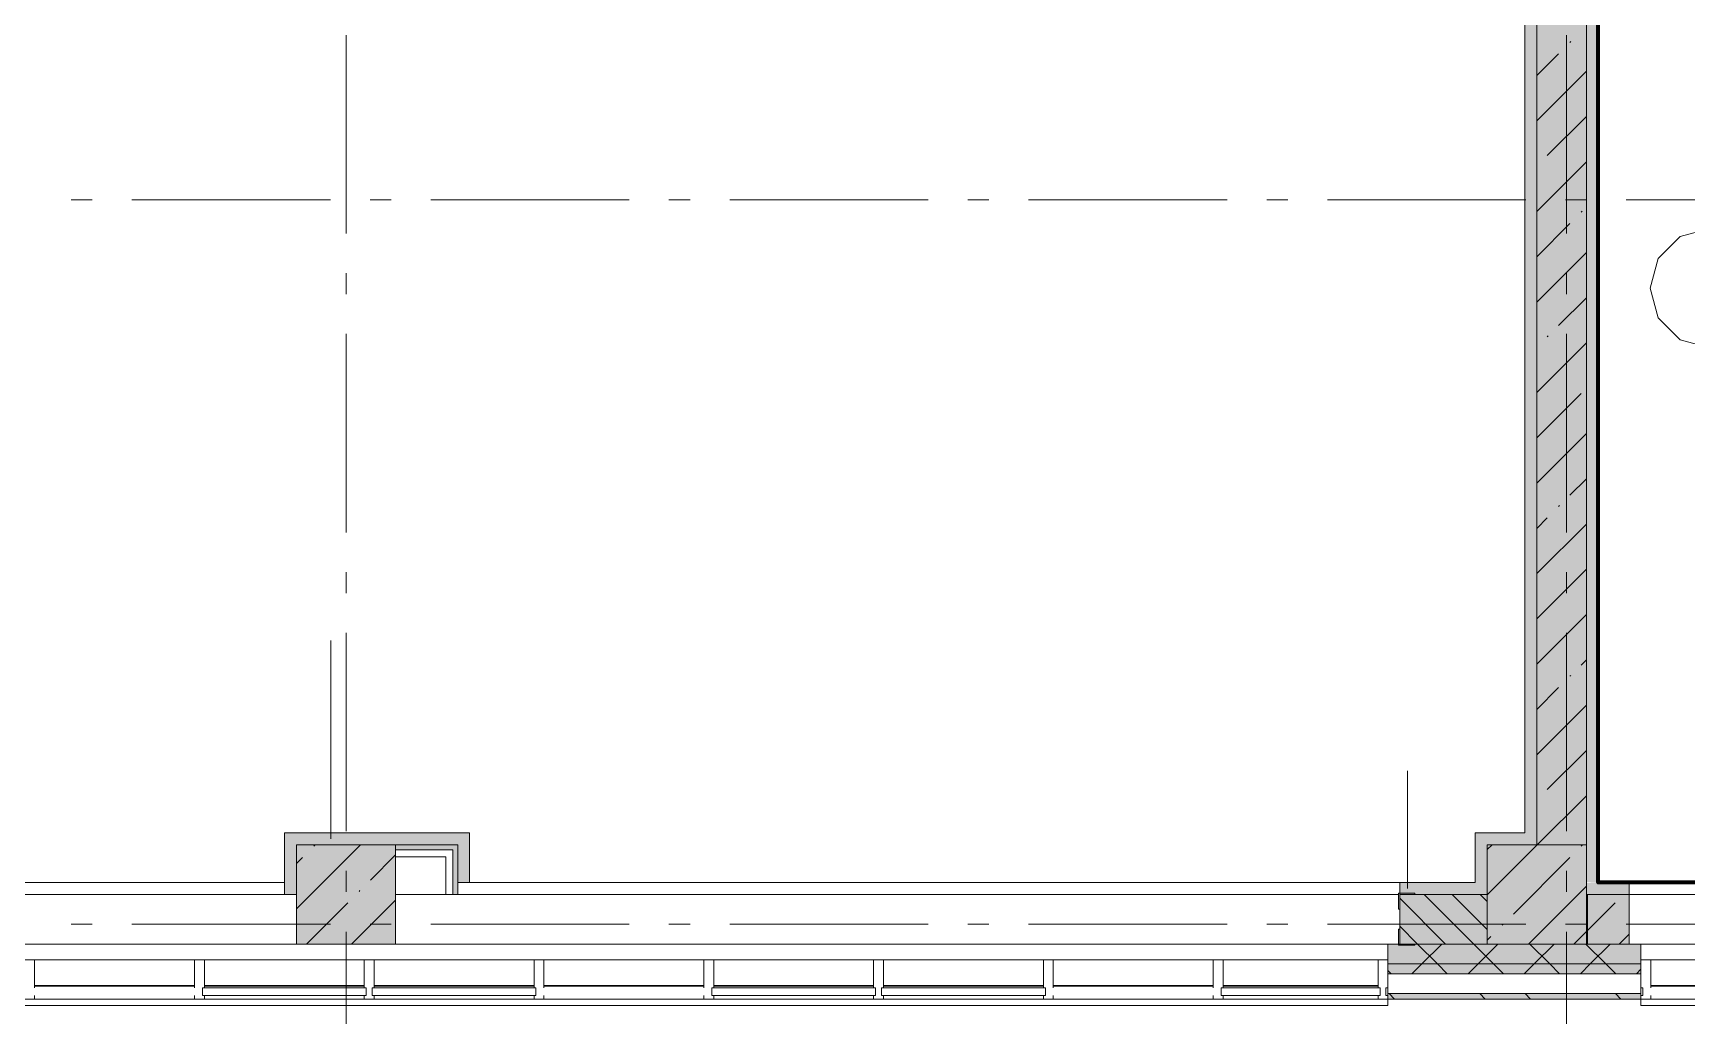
# Model space of a CAD drawing. Header units: millimetres. Extents: x -537608 to 253996, y -217170 to 186033.
# Drawn here: x -292338 to -284005, y -56663 to -51711 of the extents above; entities that cross this region are included whole.
import ezdxf

# ---------------------------------------------------------------- set-up
doc = ezdxf.new("R2010")
doc.units = ezdxf.units.MM
doc.layers.add('16) Лак 1.6м', color=160, linetype='Continuous', lineweight=90)
doc.layers.add('PDF _Геометрия', color=7, linetype='Continuous')
doc.layers.add('PDF _Сплошная заливка', color=7, linetype='Continuous', true_color=0xffffff)

msp = doc.modelspace()

# ---------------------------------------------------------------- hatches: boundary and pattern name
at = {"layer": 'PDF _Сплошная заливка', "transparency": 33554559}
for points in [[(-284511.354, -55800.6713), (-284511.354, -48300.6672), (-284761.353, -48300.6672), (-284761.353, -55800.6713), (-284520.0993, -55800.6713)], [(-291011.3559, -56300.6691), (-290511.3559, -56300.6691), (-290511.3559, -55800.6713), (-291011.3559, -55800.6713), (-291011.3559, -55992.5727)], [(-284511.354, -56300.6691), (-284511.354, -55800.6713), (-285011.354, -55800.6713), (-285011.354, -56300.6691), (-284549.2675, -56300.6691)]]:
    msp.add_hatch(color=256, dxfattribs=at).paths.add_polyline_path(points)
at = {"layer": 'PDF _Сплошная заливка', "true_color": 0x56bc34, "transparency": 33554559}
msp.add_hatch(color=85, dxfattribs=at).paths.add_polyline_path([(-284511.354, -55990.6695), (-284451.3533, -55990.6695), (-284451.3533, -48550.6683), (-284511.354, -48550.6683), (-284511.354, -55800.6713)])
at = {"layer": 'PDF _Сплошная заливка', "true_color": 0xff7d7d, "transparency": 33554559}
for points in [[(-290198.3616, -55800.6713), (-290198.3616, -55740.6684), (-291071.3545, -55740.6684), (-291071.3545, -55800.6713), (-290415.1124, -55800.6713)], [(-284821.3536, -55800.6713), (-284821.3536, -55740.6684), (-285071.3547, -55740.6684), (-285071.3547, -55800.6713), (-285011.354, -55800.6713)], [(-285071.3547, -56050.668), (-285071.3547, -55990.6695), (-285451.3533, -55992.5727), (-285451.3533, -56050.668), (-285387.2447, -56050.668)]]:
    msp.add_hatch(color=11, dxfattribs=at).paths.add_polyline_path(points)
at = {"layer": 'PDF _Сплошная заливка', "true_color": 0x77b143, "transparency": 33554559}
for points in [[(-290223.3617, -55825.6714), (-290198.3616, -55825.6714), (-290198.3616, -55800.6713), (-290511.3559, -55800.6713), (-290511.3559, -55825.6714), (-290415.1124, -55825.6714)], [(-290223.3617, -56050.668), (-290198.3616, -56050.668), (-290198.3616, -55825.6714), (-290223.3617, -55825.6714), (-290223.3617, -55992.5727)]]:
    msp.add_hatch(color=75, dxfattribs=at).paths.add_polyline_path(points)
at = {"layer": 'PDF _Сплошная заливка', "true_color": 0x56bc34, "transparency": 33554559}
h = msp.add_hatch(color=85, dxfattribs=at)
h.paths.add_polyline_path([(-277845.4411, -56050.668), (-277191.352, -56050.668), (-277191.352, -55990.6695), (-283326.3528, -55990.6695), (-283326.3528, -56050.668), (-279521.3977, -56050.668)], flags=0)
h.paths.add_polyline_path([(-284506.3527, -56050.668), (-284296.3535, -56050.668), (-284296.3535, -55990.6695), (-284511.354, -55992.5727), (-284511.354, -56050.668)], flags=0)
at = {"layer": 'PDF _Сплошная заливка', "transparency": 33554559}
h = msp.add_hatch(color=256, dxfattribs=at)
h.paths.add_polyline_path([(-285451.3533, -56300.6691), (-285011.354, -56300.6691), (-285011.354, -56050.668), (-285451.3533, -56050.668)], flags=0)
h.paths.add_polyline_path([(-294061.3539, -56300.6691), (-294011.358, -56300.6691), (-294011.358, -56050.668), (-294061.3539, -56050.668), (-294061.3539, -56181.7744)], flags=0)
h.paths.add_polyline_path([(-294766.1839, -56300.6691), (-294561.356, -56300.6691), (-294561.356, -56050.668), (-294766.1839, -56050.668)], flags=0)
h.paths.add_polyline_path([(-293511.3558, -56300.6691), (-293271.3553, -56300.6691), (-293271.3553, -56050.668), (-293511.3558, -56050.668), (-293511.3558, -56088.9949)], flags=0)
h.paths.add_polyline_path([(-294950.9073, -56300.6691), (-294801.1822, -56300.6691), (-294801.1822, -56050.668), (-294950.9073, -56052.4679)], flags=0)
h.paths.add_polyline_path([(-296770.9073, -56300.6691), (-296770.9073, -56052.4679), (-297061.3581, -56052.4679), (-297061.3581, -56300.6691)], flags=0)
h.paths.add_polyline_path([(-297950.9115, -56300.6691), (-297561.3559, -56300.6691), (-297561.3559, -56050.668), (-297950.9115, -56050.668)], flags=0)
h.paths.add_polyline_path([(-299770.9115, -56300.6691), (-299770.9115, -56050.668), (-300950.9115, -56050.668), (-300950.9115, -56300.6691), (-300051.8592, -56300.6691)], flags=0)
h.paths.add_polyline_path([(-302770.9114, -56300.6691), (-302770.9114, -56050.668), (-303061.3579, -56050.668), (-303061.3579, -56300.6691), (-302984.786, -56300.6691)], flags=0)
h.paths.add_polyline_path([(-303561.3601, -56300.6691), (-303561.3601, -56050.668), (-303950.9114, -56050.668), (-303950.9114, -56300.6691), (-303822.7632, -56300.6691)], flags=0)
h.paths.add_polyline_path([(-308850.6309, -56300.6691), (-308770.9112, -56300.6691), (-308770.9112, -56050.668), (-309950.9112, -56050.668), (-309950.9112, -56300.6691), (-309688.6081, -56300.6691)], flags=0)
h.paths.add_polyline_path([(-306950.9113, -56300.6691), (-306786.3609, -56300.6691), (-306786.3609, -56050.668), (-306950.9113, -56050.668)], flags=0)
h.paths.add_polyline_path([(-305770.9113, -56300.6691), (-305770.9113, -56050.668), (-306061.3579, -56050.668), (-306061.3579, -56300.6691), (-305917.7084, -56300.6691)], flags=0)
h.paths.add_polyline_path([(-306561.36, -56300.6691), (-306561.36, -56050.668), (-306751.3582, -56050.668), (-306751.3582, -56300.6691)], flags=0)
h.paths.add_polyline_path([(-312621.5305, -56300.6691), (-312561.3598, -56300.6691), (-312561.3598, -56050.668), (-312747.3621, -56050.668), (-312747.3621, -56300.6691)], flags=0)
h.paths.add_polyline_path([(-312782.3605, -56300.6691), (-312782.3605, -56050.668), (-312950.911, -56050.668), (-312950.911, -56300.6691)], flags=0)
h.paths.add_polyline_path([(-312061.362, -56300.6691), (-311770.9112, -56300.6691), (-311770.9112, -56050.668), (-312061.362, -56050.668), (-312061.362, -56111.3771)], flags=0)
h.paths.add_polyline_path([(-315061.3619, -56300.6691), (-314770.9154, -56300.6691), (-314770.9154, -56050.668), (-315061.3619, -56050.668)], flags=0)
h.paths.add_polyline_path([(-315782.3604, -56300.6691), (-315782.3604, -56050.668), (-315950.9152, -56050.668), (-315950.9152, -56300.6691)], flags=0)
h.paths.add_polyline_path([(-317770.9153, -56300.6691), (-317770.9153, -56050.668), (-318950.9151, -56050.668), (-318950.9151, -56300.6691), (-318068.389, -56300.6691)], flags=0)
h.paths.add_polyline_path([(-315747.3621, -56300.6691), (-315561.3597, -56300.6691), (-315561.3597, -56050.668), (-315747.3621, -56050.668)], flags=0)
h.paths.add_polyline_path([(-321951.5351, -56300.6691), (-321561.3638, -56300.6691), (-321561.3638, -56050.668), (-321951.5351, -56050.668)], flags=0)
h.paths.add_polyline_path([(-321061.3616, -56300.6691), (-320770.9152, -56300.6691), (-320770.9152, -56050.668), (-321061.3616, -56050.668), (-321061.3616, -56215.2872)], flags=0)
h.paths.add_polyline_path([(-328250.9162, -56300.6691), (-328111.3659, -56300.6691), (-328111.3659, -56050.668), (-328250.9162, -56050.668)], flags=0)
h.paths.add_polyline_path([(-327561.3636, -56300.6691), (-327561.3636, -56050.668), (-327611.3638, -56050.668), (-327611.3638, -56300.6691)], flags=0)
h.paths.add_polyline_path([(-323771.5351, -56300.6691), (-323771.5351, -56050.668), (-324061.3615, -56050.668), (-324061.3615, -56300.6691), (-323934.2382, -56300.6691)], flags=0)
h.paths.add_polyline_path([(-327061.3657, -56300.6691), (-326770.915, -56300.6691), (-326770.915, -56050.668), (-327061.3657, -56050.668), (-327061.3657, -56248.8217)], flags=0)
h.paths.add_polyline_path([(-324950.9149, -56300.6691), (-324561.3637, -56300.6691), (-324561.3637, -56050.668), (-324950.9149, -56050.668)], flags=0)
h.paths.add_polyline_path([(-333151.992, -56300.6691), (-333070.9204, -56300.6691), (-333070.9204, -56050.668), (-334250.9203, -56050.668), (-334250.9203, -56300.6691), (-333989.9736, -56300.6691)], flags=0)
h.paths.add_polyline_path([(-330070.9161, -56300.6691), (-330070.9161, -56050.668), (-330611.368, -56050.668), (-330611.368, -56300.6691), (-330219.0739, -56300.6691)], flags=0)
h.paths.add_polyline_path([(-331111.3615, -56300.6691), (-331111.3615, -56050.668), (-331250.9161, -56050.668), (-331250.9161, -56300.6691)], flags=0)
h.paths.add_polyline_path([(-336503.9096, -56300.6691), (-336070.916, -56300.6691), (-336070.916, -56050.668), (-336611.3678, -56050.668), (-336611.3678, -56300.6691)], flags=0)
h.paths.add_polyline_path([(-337250.9159, -56300.6691), (-337111.3699, -56300.6691), (-337111.3699, -56050.668), (-337250.9159, -56050.668)], flags=0)
h.paths.add_polyline_path([(-340250.9201, -56300.6691), (-340111.3655, -56300.6691), (-340111.3655, -56050.668), (-340250.9201, -56050.668)], flags=0)
h.paths.add_polyline_path([(-339611.3634, -56300.6691), (-339070.9202, -56300.6691), (-339070.9202, -56050.668), (-339611.3634, -56050.668), (-339611.3634, -56116.204)], flags=0)
h.paths.add_polyline_path([(-342070.9158, -56300.6691), (-342070.9158, -56050.668), (-343250.9243, -56050.668), (-343250.9243, -56300.6691), (-342369.7545, -56300.6691)], flags=0)
h.paths.add_polyline_path([(-346250.9198, -56300.6691), (-346111.3654, -56300.6691), (-346111.3654, -56050.668), (-346250.9198, -56050.668)], flags=0)
h.paths.add_polyline_path([(-345070.92, -56300.6691), (-345070.92, -56050.668), (-345611.3719, -56050.668), (-345611.3719, -56300.6691), (-345302.6812, -56300.6691)], flags=0)
h.paths.add_polyline_path([(-352188.8715, -56300.6691), (-351511.3712, -56300.6691), (-351511.3712, -56050.668), (-352188.8715, -56050.668)], flags=0)
h.paths.add_polyline_path([(-351011.3691, -56300.6691), (-351010.9213, -56300.6691), (-351011.3691, -56300.484)], flags=0)
h.paths.add_polyline_path([(-348070.9242, -56300.6691), (-348070.9242, -56050.668), (-348611.3675, -56050.668), (-348611.3675, -56300.6691), (-348235.5994, -56300.6691)], flags=0)
h.paths.add_polyline_path([(-349190.9256, -56300.6691), (-349111.3696, -56300.6691), (-349111.3696, -56050.668), (-349190.9256, -56050.668)], flags=0)
h.paths.add_polyline_path([(-355777.4074, -56300.6691), (-355511.3711, -56300.6691), (-355511.3711, -56050.668), (-358523.5266, -56050.668), (-358523.5266, -56300.6691), (-356196.3895, -56300.6691)], flags=0)
h.paths.add_polyline_path([(-354851.7403, -56300.6691), (-354851.7403, -56050.668), (-355011.369, -56050.668), (-355011.369, -56300.6691), (-354939.4258, -56300.6691)], flags=0)
h.paths.add_polyline_path([(-354816.7418, -56300.6691), (-353188.8672, -56300.6691), (-353188.8672, -56050.668), (-354816.7418, -56050.668)], flags=0)
h.paths.add_polyline_path([(-359878.6133, -56300.6691), (-359523.5309, -56300.6691), (-359523.5309, -56050.668), (-359878.6133, -56050.668)], flags=0)
h.paths.add_polyline_path([(-359967.2978, -56300.6691), (-359913.6118, -56300.6691), (-359913.6118, -56050.668), (-360111.3735, -56050.668), (-360111.3735, -56300.6691)], flags=0)
h = msp.add_hatch(color=256, dxfattribs=at)
h.paths.add_polyline_path([(-277007.4638, -56300.6691), (-276911.3516, -56300.6691), (-276911.3516, -56050.668), (-283326.3528, -56050.668), (-283326.3528, -56300.6691), (-277845.4411, -56300.6691)], flags=0)
h.paths.add_polyline_path([(-284506.3527, -56300.6691), (-284296.3535, -56300.6691), (-284296.3535, -56050.668), (-284506.3527, -56050.668)], flags=0)
h = msp.add_hatch(color=256, dxfattribs=at)
h.paths.add_polyline_path([(-264661.3483, -56400.6696), (-264661.3483, -56300.6691), (-273846.0871, -56300.6691), (-273846.0871, -56400.6696), (-265161.3488, -56400.6696)], flags=0)
h.paths.add_polyline_path([(-276169.4866, -56400.6696), (-275546.0879, -56400.6696), (-275546.0879, -56300.6691), (-283386.3535, -56300.6691), (-283386.3535, -56400.6696), (-277007.4638, -56400.6696)], flags=0)
h.paths.add_polyline_path([(-284236.3529, -56400.6696), (-284236.3529, -56300.6691), (-285511.354, -56300.6691), (-285511.354, -56400.6696), (-284511.354, -56400.6696)], flags=0)
h.paths.add_polyline_path([(-293211.3567, -56400.6696), (-293211.3567, -56300.6691), (-295011.358, -56300.6691), (-295011.358, -56400.6696), (-293348.0371, -56400.6696)], flags=0)
h.paths.add_polyline_path([(-297956.914, -56400.6696), (-296711.3566, -56400.6696), (-296711.3566, -56300.6691), (-298011.3579, -56300.6691), (-298011.3579, -56400.6696)], flags=0)
h.paths.add_polyline_path([(-300889.8407, -56400.6696), (-299711.3565, -56400.6696), (-299711.3565, -56300.6691), (-301011.3578, -56300.6691), (-301011.3578, -56400.6696)], flags=0)
h.paths.add_polyline_path([(-302711.3564, -56400.6696), (-302711.3564, -56300.6691), (-304011.3577, -56300.6691), (-304011.3577, -56400.6696), (-302984.786, -56400.6696)], flags=0)
h.paths.add_polyline_path([(-307011.3576, -56400.6696), (-305711.3606, -56400.6696), (-305711.3606, -56300.6691), (-307011.3576, -56300.6691), (-307011.3576, -56348.5637)], flags=0)
h.paths.add_polyline_path([(-311783.5533, -56400.6696), (-311711.3604, -56400.6696), (-311711.3604, -56300.6691), (-313011.3617, -56300.6691), (-313011.3617, -56400.6696), (-312202.5441, -56400.6696)], flags=0)
h.paths.add_polyline_path([(-308850.6309, -56400.6696), (-308711.3605, -56400.6696), (-308711.3605, -56300.6691), (-310011.3618, -56300.6691), (-310011.3618, -56400.6696), (-309688.6081, -56400.6696)], flags=0)
h.paths.add_polyline_path([(-314716.4758, -56400.6696), (-314711.3604, -56400.6696), (-314711.3604, -56300.6691), (-316011.3616, -56300.6691), (-316011.3616, -56400.6696), (-315554.4573, -56400.6696)], flags=0)
h.paths.add_polyline_path([(-318068.389, -56400.6696), (-317711.3603, -56400.6696), (-317711.3603, -56300.6691), (-319011.3615, -56300.6691), (-319011.3615, -56400.6696), (-318906.3662, -56400.6696)], flags=0)
h.paths.add_polyline_path([(-322011.3614, -56400.6696), (-320711.3602, -56400.6696), (-320711.3602, -56300.6691), (-322011.3614, -56300.6691), (-322011.3614, -56348.5637)], flags=0)
h.paths.add_polyline_path([(-324772.2154, -56400.6696), (-323711.3644, -56400.6696), (-323711.3644, -56300.6691), (-325011.3613, -56300.6691), (-325011.3613, -56400.6696)], flags=0)
h.paths.add_polyline_path([(-326867.1607, -56400.6696), (-326711.3643, -56400.6696), (-326711.3643, -56300.6691), (-328311.3625, -56300.6691), (-328311.3625, -56400.6696), (-327286.1471, -56400.6696)], flags=0)
h.paths.add_polyline_path([(-330219.0739, -56400.6696), (-330011.3654, -56400.6696), (-330011.3654, -56300.6691), (-331311.3624, -56300.6691), (-331311.3624, -56400.6696), (-330638.0647, -56400.6696)], flags=0)
h.paths.add_polyline_path([(-333011.361, -56400.6696), (-333011.361, -56300.6691), (-334311.3666, -56300.6691), (-334311.3666, -56400.6696), (-333151.992, -56400.6696)], flags=0)
h.paths.add_polyline_path([(-336084.9188, -56400.6696), (-336011.3653, -56400.6696), (-336011.3653, -56300.6691), (-337111.3699, -56300.6691), (-337111.3699, -56400.6696), (-336503.9096, -56400.6696)], flags=0)
h.paths.add_polyline_path([(-339017.8456, -56400.6696), (-339011.3695, -56400.6696), (-339011.3695, -56300.6691), (-340311.3664, -56300.6691), (-340311.3664, -56400.6696), (-339436.8277, -56400.6696)], flags=0)
h.paths.add_polyline_path([(-343207.736, -56400.6696), (-342011.3651, -56400.6696), (-342011.3651, -56300.6691), (-343311.3706, -56300.6691), (-343311.3706, -56400.6696)], flags=0)
h.paths.add_polyline_path([(-345011.3693, -56400.6696), (-345011.3693, -56300.6691), (-346311.3662, -56300.6691), (-346311.3662, -56400.6696), (-345302.6812, -56400.6696)], flags=0)
h.paths.add_polyline_path([(-348011.3649, -56400.6696), (-348011.3649, -56300.6691), (-349251.3719, -56300.6691), (-349251.3719, -56400.6696), (-348235.5994, -56400.6696)], flags=0)
h.paths.add_polyline_path([(-354520.435, -56400.6696), (-353126.3712, -56400.6696), (-353126.3712, -56300.6691), (-358586.0311, -56300.6691), (-358586.0311, -56400.6696), (-354939.4258, -56400.6696)], flags=0)
h.paths.add_polyline_path([(-352251.3675, -56400.6696), (-350951.3705, -56400.6696), (-350951.3705, -56300.6691), (-352251.3675, -56300.6691), (-352251.3675, -56348.5637)], flags=0)
h.paths.add_polyline_path([(-359548.307, -56400.6696), (-359461.0349, -56400.6696), (-359461.0349, -56300.6691), (-368461.3748, -56300.6691), (-368461.3748, -56400.6696), (-359967.2978, -56400.6696)], flags=0)
h = msp.add_hatch(color=256, dxfattribs=at)
h.paths.add_polyline_path([(-264661.3483, -56450.6697), (-264561.3495, -56450.6697), (-264561.3495, -56400.6696), (-273846.0871, -56400.6696), (-273846.0871, -56450.6697), (-265275.7708, -56450.6697)], flags=0)
h.paths.add_polyline_path([(-276169.4866, -56450.6697), (-275546.0879, -56450.6697), (-275546.0879, -56400.6696), (-283386.3535, -56400.6696), (-283386.3535, -56450.6697), (-277007.4638, -56450.6697)], flags=0)
h.paths.add_polyline_path([(-284236.3529, -56450.6697), (-284236.3529, -56400.6696), (-285511.354, -56400.6696), (-285511.354, -56450.6697), (-284549.2675, -56450.6697)], flags=0)
h.paths.add_polyline_path([(-293767.0235, -56450.6697), (-293211.3567, -56450.6697), (-293211.3567, -56400.6696), (-295011.358, -56400.6696), (-295011.358, -56450.6697), (-294605.0051, -56450.6697)], flags=0)
h.paths.add_polyline_path([(-298011.3579, -56450.6697), (-296711.3566, -56450.6697), (-296711.3566, -56400.6696), (-298011.3579, -56400.6696)], flags=0)
h.paths.add_polyline_path([(-300051.8592, -56450.6697), (-299711.3565, -56450.6697), (-299711.3565, -56400.6696), (-301011.3578, -56400.6696), (-301011.3578, -56450.6697), (-300470.8499, -56450.6697)], flags=0)
h.paths.add_polyline_path([(-302711.3564, -56450.6697), (-302711.3564, -56400.6696), (-304011.3577, -56400.6696), (-304011.3577, -56450.6697), (-302984.786, -56450.6697)], flags=0)
h.paths.add_polyline_path([(-305711.3606, -56450.6697), (-305711.3606, -56400.6696), (-307011.3576, -56400.6696), (-307011.3576, -56450.6697), (-305917.7084, -56450.6697)], flags=0)
h.paths.add_polyline_path([(-308711.3605, -56450.6697), (-308711.3605, -56400.6696), (-310011.3618, -56400.6696), (-310011.3618, -56450.6697), (-308850.6309, -56450.6697)], flags=0)
h.paths.add_polyline_path([(-312202.5441, -56450.6697), (-311711.3604, -56450.6697), (-311711.3604, -56400.6696), (-313011.3617, -56400.6696), (-313011.3617, -56450.6697), (-312621.5305, -56450.6697)], flags=0)
h.paths.add_polyline_path([(-314716.4758, -56450.6697), (-314711.3604, -56450.6697), (-314711.3604, -56400.6696), (-316011.3616, -56400.6696), (-316011.3616, -56450.6697), (-315554.4573, -56450.6697)], flags=0)
h.paths.add_polyline_path([(-318068.389, -56450.6697), (-317711.3603, -56450.6697), (-317711.3603, -56400.6696), (-319011.3615, -56400.6696), (-319011.3615, -56450.6697), (-318906.3662, -56450.6697)], flags=0)
h.paths.add_polyline_path([(-321001.3114, -56450.6697), (-320711.3602, -56450.6697), (-320711.3602, -56400.6696), (-322011.3614, -56400.6696), (-322011.3614, -56450.6697), (-321420.3022, -56450.6697)], flags=0)
h.paths.add_polyline_path([(-323934.2382, -56450.6697), (-323711.3644, -56450.6697), (-323711.3644, -56400.6696), (-325011.3613, -56400.6696), (-325011.3613, -56450.6697), (-324772.2154, -56450.6697)], flags=0)
h.paths.add_polyline_path([(-327286.1471, -56450.6697), (-326711.3643, -56450.6697), (-326711.3643, -56400.6696), (-328311.3625, -56400.6696), (-328311.3625, -56450.6697), (-328124.1287, -56450.6697)], flags=0)
h.paths.add_polyline_path([(-331311.3624, -56450.6697), (-330011.3654, -56450.6697), (-330011.3654, -56400.6696), (-331311.3624, -56400.6696)], flags=0)
h.paths.add_polyline_path([(-334311.3666, -56450.6697), (-333011.361, -56450.6697), (-333011.361, -56400.6696), (-334311.3666, -56400.6696)], flags=0)
h.paths.add_polyline_path([(-336922.9003, -56450.6697), (-336011.3653, -56450.6697), (-336011.3653, -56400.6696), (-337111.3699, -56400.6696), (-337111.3699, -56450.6697)], flags=0)
h.paths.add_polyline_path([(-339436.8277, -56450.6697), (-339011.3695, -56450.6697), (-339011.3695, -56400.6696), (-340311.3664, -56400.6696), (-340311.3664, -56450.6697), (-339855.8185, -56450.6697)], flags=0)
h.paths.add_polyline_path([(-342369.7545, -56450.6697), (-342011.3651, -56450.6697), (-342011.3651, -56400.6696), (-343311.3706, -56400.6696), (-343311.3706, -56450.6697), (-343207.736, -56450.6697)], flags=0)
h.paths.add_polyline_path([(-345011.3693, -56450.6697), (-345011.3693, -56400.6696), (-346311.3662, -56400.6696), (-346311.3662, -56450.6697), (-345302.6812, -56450.6697)], flags=0)
h.paths.add_polyline_path([(-348011.3649, -56450.6697), (-348011.3649, -56400.6696), (-349251.3719, -56400.6696), (-349251.3719, -56450.6697), (-348235.5994, -56450.6697)], flags=0)
h.paths.add_polyline_path([(-352251.3675, -56450.6697), (-350951.3705, -56450.6697), (-350951.3705, -56400.6696), (-352251.3675, -56400.6696)], flags=0)
h.paths.add_polyline_path([(-353126.3712, -56450.6697), (-353126.3712, -56400.6696), (-358586.0311, -56400.6696), (-358586.0311, -56450.6697), (-353263.4714, -56450.6697)], flags=0)
h.paths.add_polyline_path([(-360805.2708, -56450.6697), (-359461.0349, -56450.6697), (-359461.0349, -56400.6696), (-368511.375, -56400.6696), (-368511.375, -56450.6697), (-361643.2523, -56450.6697)], flags=0)
h = msp.add_hatch(color=256, dxfattribs=at)
h.paths.add_polyline_path([(-265275.7708, -56577.6682), (-264411.3488, -56577.6682), (-264411.3488, -56550.6701), (-273846.0871, -56550.6701), (-273846.0871, -56577.6682), (-266113.7491, -56577.6682)], flags=0)
h.paths.add_polyline_path([(-276169.4866, -56577.6682), (-275546.0879, -56577.6682), (-275546.0879, -56550.6701), (-283386.3535, -56550.6701), (-283386.3535, -56577.6682), (-277007.4638, -56577.6682)], flags=0)
h.paths.add_polyline_path([(-284236.3529, -56577.6682), (-284236.3529, -56550.6701), (-285511.354, -56550.6701), (-285511.354, -56577.6682), (-284549.2675, -56577.6682)], flags=0)
h.paths.add_polyline_path([(-293211.3567, -56577.6682), (-293211.3567, -56550.6701), (-295011.358, -56550.6701), (-295011.358, -56577.6682), (-293348.0371, -56577.6682)], flags=0)
h.paths.add_polyline_path([(-297956.914, -56577.6682), (-296711.3566, -56577.6682), (-296711.3566, -56550.6701), (-298011.3579, -56550.6701), (-298011.3579, -56577.6682)], flags=0)
h.paths.add_polyline_path([(-301011.3578, -56577.6682), (-299711.3565, -56577.6682), (-299711.3565, -56550.6701), (-301011.3578, -56550.6701)], flags=0)
h.paths.add_polyline_path([(-302984.786, -56577.6682), (-302711.3564, -56577.6682), (-302711.3564, -56550.6701), (-304011.3577, -56550.6701), (-304011.3577, -56577.6682), (-303822.7632, -56577.6682)], flags=0)
h.paths.add_polyline_path([(-305917.7084, -56577.6682), (-305711.3606, -56577.6682), (-305711.3606, -56550.6701), (-307011.3576, -56550.6701), (-307011.3576, -56577.6682), (-306336.6949, -56577.6682)], flags=0)
h.paths.add_polyline_path([(-308850.6309, -56577.6682), (-308711.3605, -56577.6682), (-308711.3605, -56550.6701), (-310011.3618, -56550.6701), (-310011.3618, -56577.6682), (-309688.6081, -56577.6682)], flags=0)
h.paths.add_polyline_path([(-312202.5441, -56577.6682), (-311711.3604, -56577.6682), (-311711.3604, -56550.6701), (-313011.3617, -56550.6701), (-313011.3617, -56577.6682), (-312621.5305, -56577.6682)], flags=0)
h.paths.add_polyline_path([(-317711.3603, -56577.6682), (-317711.3603, -56550.6701), (-319011.3615, -56550.6701), (-319011.3615, -56577.6682), (-318068.389, -56577.6682)], flags=0)
h.paths.add_polyline_path([(-315554.4573, -56577.6682), (-314711.3604, -56577.6682), (-314711.3604, -56550.6701), (-316011.3616, -56550.6701), (-316011.3616, -56577.6682), (-315973.4437, -56577.6682)], flags=0)
h.paths.add_polyline_path([(-321420.3022, -56577.6682), (-320711.3602, -56577.6682), (-320711.3602, -56550.6701), (-322011.3614, -56550.6701), (-322011.3614, -56577.6682), (-321839.293, -56577.6682)], flags=0)
h.paths.add_polyline_path([(-323711.3644, -56577.6682), (-323711.3644, -56550.6701), (-325011.3613, -56550.6701), (-325011.3613, -56577.6682), (-323934.2382, -56577.6682)], flags=0)
h.paths.add_polyline_path([(-326711.3643, -56577.6682), (-326711.3643, -56550.6701), (-328311.3625, -56550.6701), (-328311.3625, -56577.6682), (-326867.1607, -56577.6682)], flags=0)
h.paths.add_polyline_path([(-331311.3624, -56577.6682), (-330011.3654, -56577.6682), (-330011.3654, -56550.6701), (-331311.3624, -56550.6701)], flags=0)
h.paths.add_polyline_path([(-334311.3666, -56577.6682), (-333011.361, -56577.6682), (-333011.361, -56550.6701), (-334311.3666, -56550.6701)], flags=0)
h.paths.add_polyline_path([(-336011.3653, -56577.6682), (-336011.3653, -56550.6701), (-337111.3699, -56550.6701), (-337111.3699, -56577.6682), (-336084.9188, -56577.6682)], flags=0)
h.paths.add_polyline_path([(-340311.3664, -56577.6682), (-339011.3695, -56577.6682), (-339011.3695, -56550.6701), (-340311.3664, -56550.6701)], flags=0)
h.paths.add_polyline_path([(-345302.6812, -56577.6682), (-345011.3693, -56577.6682), (-345011.3693, -56550.6701), (-346311.3662, -56550.6701), (-346311.3662, -56577.6682), (-345721.6634, -56577.6682)], flags=0)
h.paths.add_polyline_path([(-343207.736, -56577.6682), (-342011.3651, -56577.6682), (-342011.3651, -56550.6701), (-343311.3706, -56550.6701), (-343311.3706, -56577.6682)], flags=0)
h.paths.add_polyline_path([(-348235.5994, -56577.6682), (-348011.3649, -56577.6682), (-348011.3649, -56550.6701), (-349251.3719, -56550.6701), (-349251.3719, -56577.6682), (-349073.581, -56577.6682)], flags=0)
h.paths.add_polyline_path([(-354101.4443, -56577.6682), (-353126.3712, -56577.6682), (-353126.3712, -56550.6701), (-358586.0311, -56550.6701), (-358586.0311, -56577.6682), (-354520.435, -56577.6682)], flags=0)
h.paths.add_polyline_path([(-351168.5261, -56577.6682), (-350951.3705, -56577.6682), (-350951.3705, -56550.6701), (-352251.3675, -56550.6701), (-352251.3675, -56577.6682), (-351587.5169, -56577.6682)], flags=0)
h.paths.add_polyline_path([(-359548.307, -56577.6682), (-359461.0349, -56577.6682), (-359461.0349, -56550.6701), (-368638.3734, -56550.6701), (-368638.3734, -56577.6682), (-359967.2978, -56577.6682)], flags=0)

# ---------------------------------------------------------------- linework, layer by layer
at = {"layer": '16) Лак 1.6м'}
msp.add_lwpolyline([(-282561.3521, -48610.669), (-282421.3541, -48610.669), (-282421.3541, -52710.6693), (-276971.3524, -52710.6693), (-276971.3524, -55740.6684), (-277251.3527, -55740.6684), (-277251.3527, -55990.6695), (-284451.3533, -55990.6695), (-284451.3533, -48610.669), (-284211.3527, -48610.669)], dxfattribs=at)
at = {"layer": 'PDF _Геометрия', "lineweight": 9}
for p, q in [((-284511.354, -48550.6683), (-284511.354, -55800.6713)), ((-284511.354, -55800.6713), (-284511.354, -48550.6683)), ((-284451.3533, -55990.6695), (-284451.3533, -48610.669)), ((-284821.3536, -49180.668), (-284821.3536, -55740.6684)), ((-284761.353, -49180.668), (-284761.353, -55800.6713)), ((-284761.353, -55800.6713), (-284761.353, -49180.668)), ((-284761.353, -51925.6935), (-284651.2616, -51815.6043)), ((-284594.2363, -51758.5769), (-284589.4955, -51753.836)), ((-284761.353, -52153.7947), (-284511.354, -51903.7936)), ((-284708.2848, -52328.8256), (-284511.354, -52131.8905)), ((-284761.353, -52609.9928), (-284511.354, -52359.9917)), ((-284761.353, -52381.8916), (-284760.5692, -52381.1079)), ((-284537.211, -52613.9456), (-284532.4702, -52609.2048)), ((-284761.353, -52838.0898), (-284594.2363, -52670.9731)), ((-284761.353, -53066.1866), (-284511.354, -52816.1899)), ((-284651.2616, -53184.1943), (-284511.354, -53044.2868)), ((-284708.2848, -53241.2175), (-284703.5439, -53236.4767)), ((-284761.353, -53522.3848), (-284511.354, -53272.3837)), ((-284761.353, -53750.486), (-284537.211, -53526.3419)), ((-284761.353, -53978.5829), (-284511.354, -53728.5818)), ((-284594.2363, -54039.5632), (-284511.354, -53956.683)), ((-284761.353, -54206.6798), (-284708.2848, -54153.6137)), ((-284651.2616, -54096.5863), (-284646.5186, -54091.8455)), ((-284761.353, -54434.781), (-284511.354, -54184.78)), ((-284761.353, -54662.8779), (-284511.354, -54412.8768)), ((-284761.353, -54890.9749), (-284511.354, -54640.978)), ((-290837.2121, -55770.672), (-290837.2121, -54770.6677)), ((-284537.211, -54894.932), (-284511.354, -54869.075)), ((-284594.2363, -54951.9594), (-284589.4955, -54947.2143)), ((-284761.353, -55119.076), (-284651.2616, -55008.9826)), ((-284761.353, -55347.1729), (-284511.354, -55097.1719)), ((-284708.2848, -55522.2038), (-284511.354, -55325.2731)), ((-285413.5065, -56020.6688), (-285413.5065, -55427.7236)), ((-284761.353, -55575.2742), (-284760.5692, -55574.4862)), ((-284758.6531, -55800.6713), (-284511.354, -55553.37)), ((-291071.3545, -55800.6713), (-291071.3545, -55740.6684)), ((-291071.3545, -55740.6684), (-290198.3616, -55740.6684)), ((-290198.3616, -55740.6684), (-290138.3609, -55740.6684)), ((-290138.3609, -55740.6684), (-290138.3609, -55990.6695)), ((-284821.3536, -55740.6684), (-285071.3547, -55740.6684)), ((-285071.3547, -55740.6684), (-285071.3547, -55800.6713)), ((-291071.3545, -56050.668), (-291071.3545, -55800.6713)), ((-291011.3559, -56122.8092), (-290689.2158, -55800.6713)), ((-290511.3559, -55800.6713), (-291011.3559, -55800.6713)), ((-291011.3559, -55800.6713), (-291011.3559, -56300.6691)), ((-290923.9719, -55807.3282), (-290919.2288, -55802.5874)), ((-290511.3559, -56300.6691), (-290511.3559, -55800.6713)), ((-290198.3616, -55800.6713), (-290511.3559, -55800.6713)), ((-290511.3559, -55800.6713), (-290198.3616, -55800.6713)), ((-290223.3617, -55825.6714), (-290511.3559, -55825.6714)), ((-290223.3617, -55860.6698), (-290223.3617, -55825.6714)), ((-290198.3616, -55825.6714), (-290198.3616, -55800.6713)), ((-290198.3616, -55800.6713), (-290198.3616, -55990.6695)), ((-290198.3616, -55860.6698), (-290198.3616, -55825.6714)), ((-285071.3547, -55800.6713), (-285071.3547, -55990.6695)), ((-285011.354, -56053.3721), (-284758.6531, -55800.6713)), ((-285011.354, -55825.2709), (-284986.7522, -55800.6713)), ((-284511.354, -55800.6713), (-285011.354, -55800.6713)), ((-285011.354, -55800.6713), (-285011.354, -56300.6691)), ((-284537.211, -55807.3282), (-284532.4702, -55802.5874)), ((-284511.354, -56300.6691), (-284511.354, -55800.6713)), ((-291011.3559, -55894.7123), (-290980.995, -55864.3514)), ((-290638.8475, -55978.402), (-290511.3559, -55850.9083)), ((-290511.3559, -55860.6698), (-290258.3601, -55860.6698)), ((-290258.3601, -55860.6698), (-290258.3601, -56050.668)), ((-290223.3617, -56050.668), (-290223.3617, -55860.6698)), ((-290198.3616, -56050.668), (-290198.3616, -55860.6698)), ((-284879.3585, -56149.4757), (-284594.2363, -55864.3514)), ((-293224.1474, -55990.6695), (-291071.3545, -55990.6695)), ((-290198.3616, -55990.6695), (-290138.3609, -55990.6695)), ((-290138.3609, -55990.6695), (-285451.3533, -55990.6695)), ((-285071.3547, -55990.6695), (-285451.3533, -55990.6695)), ((-285451.3533, -55990.6695), (-285451.3533, -56050.668)), ((-284296.3535, -55990.6695), (-284451.3533, -55990.6695)), ((-284296.3535, -56050.668), (-284296.3535, -55990.6695)), ((-284296.3535, -55990.6695), (-283326.3528, -55990.6695)), ((-293205.3565, -56050.668), (-291071.3545, -56050.668)), ((-291071.3545, -56050.668), (-293205.3565, -56050.668)), ((-291011.3559, -56050.668), (-291071.3545, -56050.668)), ((-290733.0177, -56300.6691), (-290511.3559, -56079.0052)), ((-290695.8728, -56035.4251), (-290691.132, -56030.6843)), ((-290511.3559, -56050.668), (-290258.3601, -56050.668)), ((-290258.3601, -56050.668), (-290223.3617, -56050.668)), ((-290223.3617, -56050.668), (-290198.3616, -56050.668)), ((-290198.3616, -56050.668), (-285457.3536, -56050.668)), ((-285457.3536, -56050.668), (-290198.3616, -56050.668)), ((-285451.3533, -56050.668), (-285071.3547, -56050.668)), ((-285071.3547, -56050.668), (-285451.3533, -56050.668)), ((-285451.3533, -56050.668), (-285451.3533, -56300.6691)), ((-285220.7008, -56300.6691), (-285451.3533, -56070.0145)), ((-285079.2797, -56300.6691), (-285329.2786, -56050.668)), ((-285011.354, -56227.1758), (-285187.8575, -56050.668)), ((-285071.3547, -56050.668), (-285011.354, -56050.668)), ((-285011.354, -56050.668), (-285071.3547, -56050.668)), ((-285011.354, -56085.7526), (-285046.4364, -56050.668)), ((-284802.455, -56300.6691), (-284511.354, -56009.5682)), ((-284511.354, -56050.668), (-284506.3527, -56050.668)), ((-284506.3527, -56050.668), (-284296.3535, -56050.668)), ((-284506.3527, -56300.6691), (-284506.3527, -56050.668)), ((-284506.3527, -56050.668), (-284296.3535, -56050.668)), ((-284296.3535, -56050.668), (-284296.3535, -56300.6691)), ((-290961.1167, -56300.6691), (-290752.8981, -56092.4526)), ((-284506.3527, -56232.6659), (-284366.1372, -56092.4526)), ((-285362.122, -56300.6691), (-285451.3533, -56211.4378)), ((-284936.3838, -56206.4988), (-284931.643, -56201.7581)), ((-284574.358, -56300.6691), (-284511.354, -56237.6651)), ((-293205.3565, -56300.6691), (-291011.3559, -56300.6691)), ((-291011.3559, -56300.6691), (-293205.3565, -56300.6691)), ((-291011.3559, -56300.6691), (-290511.3559, -56300.6691)), ((-290511.3559, -56300.6691), (-285511.354, -56300.6691)), ((-285511.354, -56300.6691), (-290511.3559, -56300.6691)), ((-285011.354, -56300.6691), (-285511.354, -56300.6691)), ((-285511.354, -56300.6691), (-285511.354, -56400.6696)), ((-285451.3533, -56300.6691), (-285011.354, -56300.6691)), ((-285262.1215, -56400.6696), (-285362.122, -56300.6691)), ((-285340.2393, -56400.6696), (-285240.2388, -56300.6691)), ((-284979.2793, -56400.6696), (-285079.2797, -56300.6691)), ((-285057.3971, -56400.6696), (-284957.3966, -56300.6691)), ((-285011.354, -56281.4691), (-284993.4091, -56263.5263)), ((-285011.354, -56300.6691), (-284511.354, -56300.6691)), ((-284696.4371, -56400.6696), (-284796.4353, -56300.6691)), ((-284774.5548, -56400.6696), (-284674.5544, -56300.6691)), ((-284413.5927, -56400.6696), (-284513.5931, -56300.6691)), ((-284236.3529, -56300.6691), (-284511.354, -56300.6691)), ((-284296.3535, -56300.6691), (-284506.3527, -56300.6691)), ((-284491.7104, -56400.6696), (-284391.7122, -56300.6691)), ((-284346.259, -56300.6691), (-284296.3535, -56250.7636)), ((-284236.3529, -56400.6696), (-284236.3529, -56300.6691)), ((-292330.8005, -56380.6686), (-292380.8008, -56380.6686)), ((-291525.2447, -56380.6686), (-292330.8005, -56380.6686)), ((-292330.8005, -56520.6709), (-292330.8005, -56380.6686)), ((-291475.2445, -56380.6686), (-291525.2447, -56380.6686)), ((-291525.2447, -56380.6686), (-291525.2447, -56520.6709)), ((-290669.6885, -56380.6686), (-291475.2445, -56380.6686)), ((-291475.2445, -56520.6709), (-291475.2445, -56380.6686)), ((-290619.6883, -56380.6686), (-290669.6885, -56380.6686)), ((-290669.6885, -56380.6686), (-290669.6885, -56520.6709)), ((-289814.1324, -56380.6686), (-290619.6883, -56380.6686)), ((-290619.6883, -56520.6709), (-290619.6883, -56380.6686)), ((-289764.1322, -56380.6686), (-289814.1324, -56380.6686)), ((-289814.1324, -56380.6686), (-289814.1324, -56520.6709)), ((-288958.5763, -56380.6686), (-289764.1322, -56380.6686)), ((-289764.1322, -56520.6709), (-289764.1322, -56380.6686)), ((-288908.5761, -56380.6686), (-288958.5763, -56380.6686)), ((-288958.5763, -56380.6686), (-288958.5763, -56520.6709)), ((-288103.0203, -56380.6686), (-288908.5761, -56380.6686)), ((-288908.5761, -56520.6709), (-288908.5761, -56380.6686)), ((-288053.0222, -56380.6686), (-288103.0203, -56380.6686)), ((-288103.0203, -56380.6686), (-288103.0203, -56520.6709)), ((-287247.4663, -56380.6686), (-288053.0222, -56380.6686)), ((-288053.0222, -56520.6709), (-288053.0222, -56380.6686)), ((-287197.4661, -56380.6686), (-287247.4663, -56380.6686)), ((-287247.4663, -56380.6686), (-287247.4663, -56520.6709)), ((-286391.9101, -56380.6686), (-287197.4661, -56380.6686)), ((-287197.4661, -56520.6709), (-287197.4661, -56380.6686)), ((-286341.91, -56380.6686), (-286391.9101, -56380.6686)), ((-286391.9101, -56380.6686), (-286391.9101, -56520.6709)), ((-285561.3542, -56380.6686), (-286341.91, -56380.6686)), ((-286341.91, -56520.6709), (-286341.91, -56380.6686)), ((-285511.354, -56380.6686), (-285561.3542, -56380.6686)), ((-285561.3542, -56380.6686), (-285561.3542, -56520.6709)), ((-285511.354, -56520.6709), (-285511.354, -56380.6686)), ((-285511.354, -56400.6696), (-284236.3529, -56400.6696)), ((-285511.354, -56400.6696), (-285511.354, -56450.6697)), ((-285390.2395, -56450.6697), (-285340.2393, -56400.6696)), ((-285212.1213, -56450.6697), (-285262.1215, -56400.6696)), ((-285107.3973, -56450.6697), (-285057.3971, -56400.6696)), ((-284929.2791, -56450.6697), (-284979.2793, -56400.6696)), ((-284824.5551, -56450.6697), (-284774.5548, -56400.6696)), ((-284646.4368, -56450.6697), (-284696.4371, -56400.6696)), ((-284541.7107, -56450.6697), (-284491.7104, -56400.6696)), ((-284363.5924, -56450.6697), (-284413.5927, -56400.6696)), ((-284186.3526, -56380.6686), (-284236.3529, -56380.6686)), ((-284236.3529, -56380.6686), (-284236.3529, -56520.6709)), ((-284236.3529, -56450.6697), (-284236.3529, -56400.6696)), ((-283436.3537, -56380.6686), (-284186.3526, -56380.6686)), ((-284186.3526, -56520.6709), (-284186.3526, -56380.6686)), ((-285494.9635, -56450.6697), (-285511.354, -56434.2814)), ((-285511.354, -56450.6697), (-284236.3529, -56450.6697)), ((-285511.354, -56450.6697), (-285511.354, -56550.6701)), ((-284258.8684, -56450.6697), (-284236.3529, -56428.1541)), ((-284236.3529, -56550.6701), (-284236.3529, -56450.6697)), ((-292380.8008, -56577.6682), (-292330.8005, -56577.6682)), ((-292330.8005, -56577.6682), (-292330.8005, -56560.6685)), ((-291525.2447, -56577.6682), (-292330.8005, -56577.6682)), ((-291525.2447, -56560.6685), (-291525.2447, -56577.6682)), ((-291525.2447, -56577.6682), (-291475.2445, -56577.6682)), ((-291485.2449, -56560.6685), (-291485.2449, -56520.6709)), ((-291485.2449, -56520.6709), (-291475.2445, -56520.6709)), ((-291475.2445, -56560.6685), (-291485.2449, -56560.6685)), ((-290669.6885, -56520.6709), (-291475.2445, -56520.6709)), ((-290669.6885, -56560.6685), (-291475.2445, -56560.6685)), ((-291475.2445, -56577.6682), (-291475.2445, -56560.6685)), ((-290669.6885, -56577.6682), (-291475.2445, -56577.6682)), ((-290669.6885, -56520.6709), (-290659.6881, -56520.6709)), ((-290659.6881, -56560.6685), (-290669.6885, -56560.6685)), ((-290669.6885, -56560.6685), (-290669.6885, -56577.6682)), ((-290669.6885, -56577.6682), (-290619.6883, -56577.6682)), ((-290659.6881, -56520.6709), (-290659.6881, -56560.6685)), ((-290629.6888, -56560.6685), (-290629.6888, -56520.6709)), ((-290629.6888, -56520.6709), (-290619.6883, -56520.6709)), ((-290619.6883, -56560.6685), (-290629.6888, -56560.6685)), ((-289814.1324, -56520.6709), (-290619.6883, -56520.6709)), ((-289814.1324, -56560.6685), (-290619.6883, -56560.6685)), ((-290619.6883, -56577.6682), (-290619.6883, -56560.6685)), ((-289814.1324, -56577.6682), (-290619.6883, -56577.6682)), ((-289814.1324, -56520.6709), (-289804.132, -56520.6709)), ((-289804.132, -56560.6685), (-289814.1324, -56560.6685)), ((-289814.1324, -56560.6685), (-289814.1324, -56577.6682)), ((-289814.1324, -56577.6682), (-289764.1322, -56577.6682)), ((-289804.132, -56520.6709), (-289804.132, -56560.6685)), ((-289764.1322, -56577.6682), (-289764.1322, -56560.6685)), ((-288958.5763, -56577.6682), (-289764.1322, -56577.6682)), ((-288958.5763, -56560.6685), (-288958.5763, -56577.6682)), ((-288958.5763, -56577.6682), (-288908.5761, -56577.6682)), ((-288918.5766, -56560.6685), (-288918.5766, -56520.6709)), ((-288918.5766, -56520.6709), (-288908.5761, -56520.6709)), ((-288908.5761, -56560.6685), (-288918.5766, -56560.6685)), ((-288103.0203, -56520.6709), (-288908.5761, -56520.6709)), ((-288103.0203, -56560.6685), (-288908.5761, -56560.6685)), ((-288908.5761, -56577.6682), (-288908.5761, -56560.6685)), ((-288103.0203, -56577.6682), (-288908.5761, -56577.6682)), ((-288103.0203, -56520.6709), (-288093.0219, -56520.6709)), ((-288093.0219, -56560.6685), (-288103.0203, -56560.6685)), ((-288103.0203, -56560.6685), (-288103.0203, -56577.6682)), ((-288103.0203, -56577.6682), (-288053.0222, -56577.6682)), ((-288093.0219, -56520.6709), (-288093.0219, -56560.6685)), ((-288063.0205, -56560.6685), (-288063.0205, -56520.6709)), ((-288063.0205, -56520.6709), (-288053.0222, -56520.6709)), ((-288053.0222, -56560.6685), (-288063.0205, -56560.6685)), ((-287247.4663, -56520.6709), (-288053.0222, -56520.6709)), ((-287247.4663, -56560.6685), (-288053.0222, -56560.6685)), ((-288053.0222, -56577.6682), (-288053.0222, -56560.6685)), ((-287247.4663, -56577.6682), (-288053.0222, -56577.6682)), ((-287247.4663, -56520.6709), (-287237.4658, -56520.6709)), ((-287237.4658, -56560.6685), (-287247.4663, -56560.6685)), ((-287247.4663, -56560.6685), (-287247.4663, -56577.6682)), ((-287247.4663, -56577.6682), (-287197.4661, -56577.6682)), ((-287237.4658, -56520.6709), (-287237.4658, -56560.6685)), ((-287197.4661, -56577.6682), (-287197.4661, -56560.6685)), ((-286391.9101, -56577.6682), (-287197.4661, -56577.6682)), ((-286391.9101, -56560.6685), (-286391.9101, -56577.6682)), ((-286391.9101, -56577.6682), (-286341.91, -56577.6682)), ((-286351.9104, -56560.6685), (-286351.9104, -56520.6709)), ((-286351.9104, -56520.6709), (-286341.91, -56520.6709)), ((-286341.91, -56560.6685), (-286351.9104, -56560.6685)), ((-285561.3542, -56520.6709), (-286341.91, -56520.6709)), ((-285561.3542, -56560.6685), (-286341.91, -56560.6685)), ((-286341.91, -56577.6682), (-286341.91, -56560.6685)), ((-285561.3542, -56577.6682), (-286341.91, -56577.6682)), ((-285561.3542, -56520.6709), (-285551.3537, -56520.6709)), ((-285551.3537, -56560.6685), (-285561.3542, -56560.6685)), ((-285561.3542, -56560.6685), (-285561.3542, -56577.6682)), ((-285561.3542, -56577.6682), (-285511.354, -56577.6682)), ((-285551.3537, -56520.6709), (-285551.3537, -56560.6685)), ((-285521.3545, -56560.6685), (-285521.3545, -56520.6709)), ((-285521.3545, -56520.6709), (-285511.354, -56520.6709)), ((-285511.354, -56560.6685), (-285521.3545, -56560.6685)), ((-285511.354, -56550.6701), (-284236.3529, -56550.6701)), ((-285511.354, -56550.6701), (-285511.354, -56577.6682)), ((-285511.354, -56577.6682), (-285511.354, -56560.6685)), ((-285511.354, -56577.6682), (-284236.3529, -56577.6682)), ((-284236.3529, -56520.6709), (-284226.3545, -56520.6709)), ((-284236.3529, -56577.6682), (-284236.3529, -56550.6701)), ((-284226.3545, -56560.6685), (-284236.3529, -56560.6685)), ((-284236.3529, -56560.6685), (-284236.3529, -56577.6682)), ((-284236.3529, -56577.6682), (-284186.3526, -56577.6682)), ((-284226.3545, -56520.6709), (-284226.3545, -56560.6685)), ((-284186.3526, -56577.6682), (-284186.3526, -56560.6685)), ((-283436.3537, -56577.6682), (-284186.3526, -56577.6682))]:
    msp.add_line(p, q, dxfattribs=at)
at = {"layer": 'PDF _Геометрия', "color": 253, "lineweight": 9, "true_color": 0xaaaaaa}
for p, q in [((-290761.3549, -52720.9992), (-290761.3549, -51720.9992)), ((-284611.3544, -52720.9992), (-284611.3544, -51720.9992)), ((-292039.7857, -52550.6703), (-292145.6185, -52550.6703)), ((-290839.7849, -52550.6703), (-291839.7848, -52550.6703)), ((-290533.9512, -52550.6703), (-290639.7861, -52550.6703)), ((-289333.9504, -52550.6703), (-290333.9525, -52550.6703)), ((-289028.1189, -52550.6703), (-289133.9517, -52550.6703)), ((-287828.1181, -52550.6703), (-288828.1181, -52550.6703)), ((-287522.2845, -52550.6703), (-287628.1172, -52550.6703)), ((-286322.2836, -52550.6703), (-287322.2836, -52550.6703)), ((-286016.45, -52550.6703), (-286122.285, -52550.6703)), ((-284816.4513, -52550.6703), (-285816.4513, -52550.6703)), ((-284510.6177, -52550.6703), (-284616.4504, -52550.6703)), ((-283310.6169, -52550.6703), (-284310.6168, -52550.6703)), ((-284039.3145, -52736.8363), (-284149.1216, -52846.6412)), ((-283889.3138, -52696.6449), (-284039.3145, -52736.8363)), ((-284149.1216, -52846.6412), (-284189.3151, -52996.6419)), ((-290761.3549, -53026.835), (-290761.3549, -52921)), ((-284611.3544, -53026.835), (-284611.3544, -52921)), ((-284189.3151, -52996.6419), (-284149.1216, -53146.6426)), ((-284149.1216, -53146.6426), (-284039.3145, -53256.4518)), ((-290761.3549, -54226.8357), (-290761.3549, -53226.8358)), ((-284611.3544, -54226.8357), (-284611.3544, -53226.8358)), ((-284039.3145, -53256.4518), (-283889.3138, -53296.6431)), ((-290761.3549, -54532.6672), (-290761.3549, -54426.8366)), ((-284611.3544, -54532.6672), (-284611.3544, -54426.8366)), ((-290761.3549, -55732.6681), (-290761.3549, -54732.6681)), ((-284611.3544, -55732.6681), (-284611.3544, -54732.6681)), ((-290761.3549, -56038.5039), (-290761.3549, -55932.6689)), ((-284611.3544, -56038.5039), (-284611.3544, -55932.6689)), ((-292039.7857, -56200.6687), (-292145.6185, -56200.6687)), ((-290839.7849, -56200.6687), (-291839.7848, -56200.6687)), ((-290761.3549, -57238.5003), (-290761.3549, -56238.5004)), ((-290533.9512, -56200.6687), (-290639.7861, -56200.6687)), ((-289333.9504, -56200.6687), (-290333.9525, -56200.6687)), ((-289028.1189, -56200.6687), (-289133.9517, -56200.6687)), ((-287828.1181, -56200.6687), (-288828.1181, -56200.6687)), ((-287522.2845, -56200.6687), (-287628.1172, -56200.6687)), ((-286322.2836, -56200.6687), (-287322.2836, -56200.6687)), ((-286016.45, -56200.6687), (-286122.285, -56200.6687)), ((-284816.4513, -56200.6687), (-285816.4513, -56200.6687)), ((-284510.6177, -56200.6687), (-284616.4504, -56200.6687)), ((-284611.3544, -57238.5003), (-284611.3544, -56238.5004)), ((-283310.6169, -56200.6687), (-284310.6168, -56200.6687)), ((-292330.8005, -56510.3109), (-291525.2447, -56510.3109)), ((-291525.2447, -56512.3088), (-292330.8005, -56512.3088)), ((-291475.2445, -56510.3109), (-290669.6885, -56510.3109)), ((-290669.6885, -56512.3088), (-291475.2445, -56512.3088)), ((-290619.6883, -56510.3109), (-289814.1324, -56510.3109)), ((-289814.1324, -56512.3088), (-290619.6883, -56512.3088)), ((-289764.1322, -56510.3109), (-288958.5763, -56510.3109)), ((-288958.5763, -56512.3088), (-289764.1322, -56512.3088)), ((-288908.5761, -56510.3109), (-288103.0203, -56510.3109)), ((-288103.0203, -56512.3088), (-288908.5761, -56512.3088)), ((-288053.0222, -56510.3109), (-287247.4663, -56510.3109)), ((-287247.4663, -56512.3088), (-288053.0222, -56512.3088)), ((-287197.4661, -56510.3109), (-286391.9101, -56510.3109)), ((-286391.9101, -56512.3088), (-287197.4661, -56512.3088)), ((-286341.91, -56510.3109), (-285561.3542, -56510.3109)), ((-285561.3542, -56512.3088), (-286341.91, -56512.3088)), ((-285511.354, -56577.6682), (-285511.354, -56610.3113)), ((-284236.3529, -56610.3113), (-284236.3529, -56577.6682)), ((-284186.3526, -56510.3109), (-283436.3537, -56510.3109)), ((-283436.3537, -56512.3088), (-284186.3526, -56512.3088)), ((-285511.354, -56610.3113), (-293211.3567, -56610.3113)), ((-283386.3535, -56610.3113), (-284236.3529, -56610.3113))]:
    msp.add_line(p, q, dxfattribs=at)
at = {"layer": 'PDF _Геометрия', "color": 253, "lineweight": 20, "true_color": 0xaaaaaa}
for p, q in [((-285376.353, -56044.6699), (-285457.3536, -56044.6699)), ((-285457.3536, -56044.6699), (-285457.3536, -56125.6683)), ((-285451.3533, -56125.6683), (-285451.3533, -56050.668)), ((-285451.3533, -56050.668), (-285376.353, -56050.668)), ((-285376.353, -56050.668), (-285376.353, -56044.6699)), ((-285457.3536, -56125.6683), (-285451.3533, -56125.6683)), ((-285451.3533, -56225.6688), (-285457.3536, -56225.6688)), ((-285457.3536, -56225.6688), (-285457.3536, -56306.6715)), ((-285451.3533, -56300.6691), (-285451.3533, -56225.6688)), ((-285457.3536, -56306.6715), (-285376.353, -56306.6715)), ((-285376.353, -56300.6691), (-285451.3533, -56300.6691)), ((-285376.353, -56306.6715), (-285376.353, -56300.6691))]:
    msp.add_line(p, q, dxfattribs=at)
at = {"layer": 'PDF _Геометрия', "color": 9, "lineweight": 9, "true_color": 0xc0c0c0}
for p, q in [((-283326.3528, -56050.668), (-284296.3535, -56050.668)), ((-284236.3529, -56300.6691), (-283386.3535, -56300.6691))]:
    msp.add_line(p, q, dxfattribs=at)
at = {"layer": 'PDF _Геометрия', "color": 8, "lineweight": 9, "true_color": 0x787878}
for p, q in [((-285477.6086, -56577.6682), (-285504.6088, -56550.6701)), ((-285021.4104, -56577.6682), (-285048.4106, -56550.6701)), ((-284793.3135, -56577.6682), (-284820.3115, -56550.6701)), ((-284337.1154, -56577.6682), (-284364.1156, -56550.6701))]:
    msp.add_line(p, q, dxfattribs=at)
at = {"layer": 'PDF _Сплошная заливка', "color": 11, "lineweight": 35, "true_color": 0xff7d7d, "transparency": 33554559}
for points in [[(-284761.353, -55800.6713), (-284761.353, -49180.668), (-284821.3536, -55800.6713), (-284821.3536, -49180.668)], [(-290138.3609, -55990.6695), (-290138.3609, -55740.6684), (-290198.3616, -55990.6695), (-290198.3616, -55740.6684)], [(-291011.3559, -56050.668), (-291011.3559, -55800.6713), (-291071.3545, -56050.668), (-291071.3545, -55800.6713)], [(-285011.354, -56050.668), (-285011.354, -55800.6713), (-285071.3547, -56050.668), (-285071.3547, -55800.6713)]]:
    msp.add_solid(points, dxfattribs=at)

doc.saveas('drawing.dxf')
